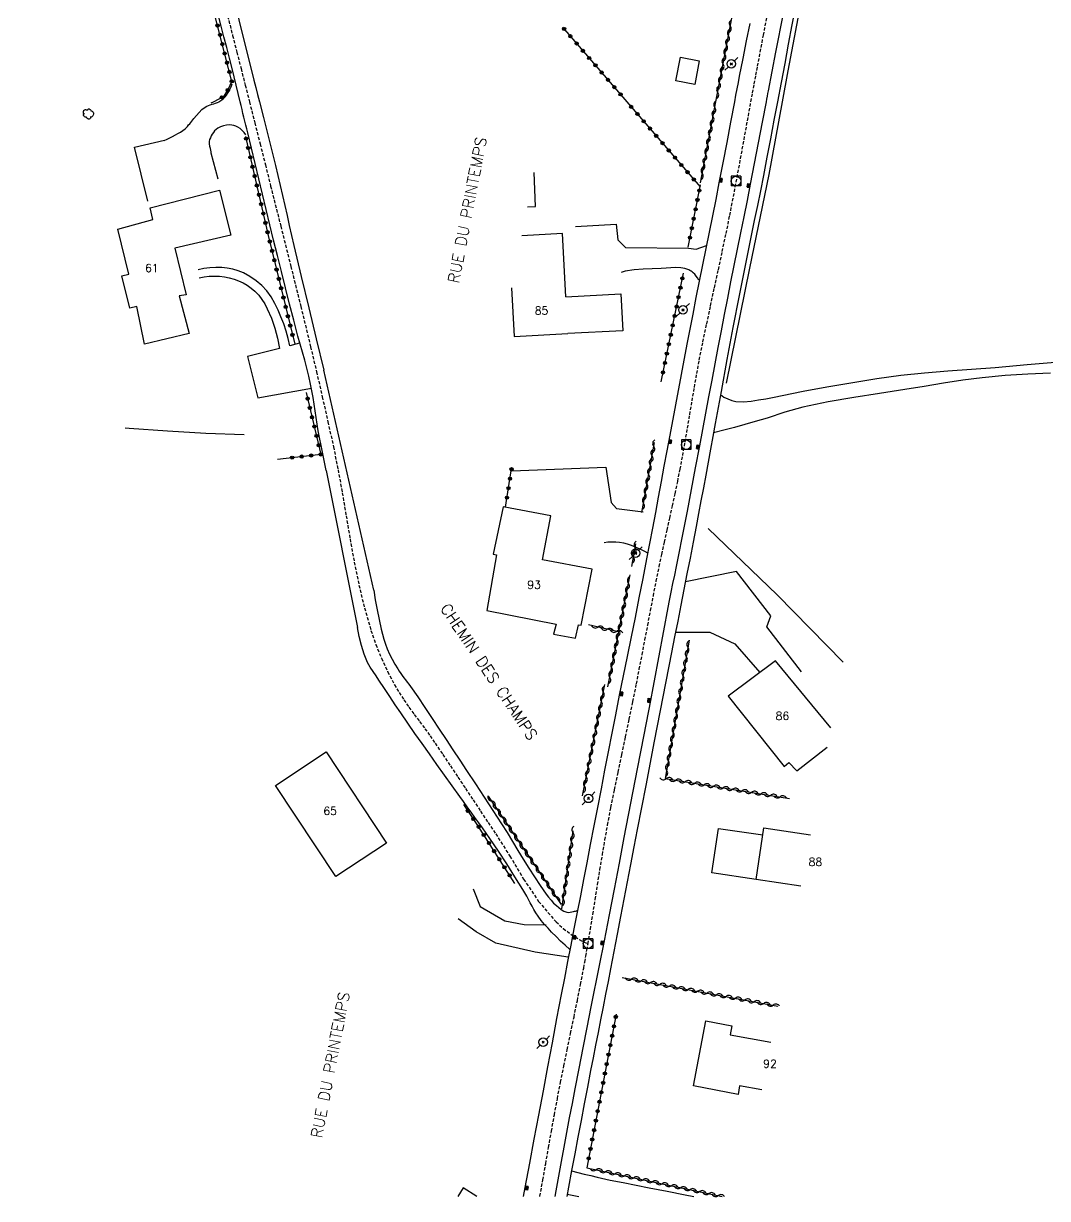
# Model space of a CAD drawing. Header units: millimetres. Extents: x 156000 to 157001, y 155000 to 156000.
# Drawn here: x 156668.4 to 156828.4, y 154999.7 to 155183.2 of the extents above; entities that cross this region are included whole.
import ezdxf
from ezdxf.enums import TextEntityAlignment as Align

# ---------------------------------------------------------------- set-up
doc = ezdxf.new("R2010")
doc.units = ezdxf.units.MM
doc.linetypes.add('DASHED', pattern=[0.75, 0.5, -0.25])
doc.layers.get('0').update_dxf_attribs({"linetype": 'CONTINUOUS'})
for name, color, linetype in [('W0001', 6, 'DASHED'), ('W0008', 7, 'CONTINUOUS'), ('W0014', 7, 'CONTINUOUS'), ('W0017', 7, 'CONTINUOUS'), ('W0071', 7, 'CONTINUOUS'), ('W0101', 7, 'CONTINUOUS'), ('W0104', 1, 'CONTINUOUS'), ('W0300', 7, 'CONTINUOUS'), ('W0310', 3, 'CONTINUOUS'), ('W0323', 7, 'CONTINUOUS'), ('W0330', 7, 'CONTINUOUS'), ('W0401', 7, 'CONTINUOUS'), ('W0420', 7, 'CONTINUOUS'), ('W0473', 7, 'CONTINUOUS'), ('W0989', 7, 'CONTINUOUS'), ('W0991', 7, 'CONTINUOUS')]:
    doc.layers.add(name, color=color, linetype=linetype)
doc.styles.get("Standard").update_dxf_attribs({"font": 'romans.shx', "width": 0.85})

# ---------------------------------------------------------------- blocks, each defined once
blk = doc.blocks.new('T420')
for p, q in [((0.75, 0.75), (-0.75, 0.75)), ((-0.75, 0.75), (-0.75, -0.75)), ((0.75, 0.75), (0.75, -0.75)), ((0.75, -0.75), (-0.75, -0.75))]:
    blk.add_line(p, q)
blk.add_ellipse((0, 0), major_axis=(-0.53, 0.53), ratio=1, start_param=3.926991, end_param=10.210176)
blk = doc.blocks.new('T401')
for p, q in [((-0.3, 0.3), (0, 0.3)), ((-0.3, -0.25), (-0.3, 0.3)), ((-0.3, 0.15), (0, 0.15)), ((-0.3, 0), (0, 0)), ((0, 0.3), (0, -0.25)), ((-0.3, -0.15), (0, -0.15)), ((-0.3, -0.25), (-0.3, -0.3)), ((-0.3, -0.3), (0, -0.3)), ((0, -0.3), (0, -0.25))]:
    blk.add_line(p, q)
blk = doc.blocks.new('T473')
for p, q in [((-0.166667, 0.166667), (0.166667, -0.166667)), ((-0.166667, -0.166667), (0.166667, 0.166667)), ((0.500001, 0.500001), (1.000002, 1.000002)), ((-1.000002, -1.000002), (-0.500001, -0.500001))]:
    blk.add_line(p, q)
blk.add_ellipse((0, 0), major_axis=(0.471405, 0.471405), ratio=1, start_param=5.4977871438, end_param=11.780972451)
blk = doc.blocks.new('T300')
for p, q in [((-0.8, 0.51), (-0.86, 0.34)), ((-0.86, 0.34), (-0.86, 0.17)), ((-0.86, 0.17), (-0.74, 0.06)), ((-0.69, 0.63), (-0.8, 0.51)), ((-0.8, -0.06), (-0.74, 0.06)), ((-0.74, 0.06), (-0.69, 0.11)), ((-0.57, 0.69), (-0.69, 0.63)), ((-0.46, 0.69), (-0.57, 0.69)), ((-0.29, 0.63), (-0.46, 0.69)), ((-0.29, 0.63), (-0.17, 0.74)), ((-0.23, 0.57), (-0.29, 0.63)), ((-0.17, 0.74), (-0.06, 0.8)), ((-0.06, 0.8), (0.06, 0.8)), ((0.06, 0.8), (0.23, 0.74)), ((0.23, 0.74), (0.34, 0.63)), ((0.34, 0.63), (0.4, 0.51)), ((0.46, 0.46), (0.34, 0.46)), ((0.4, 0.51), (0.4, 0.46)), ((0.57, 0.4), (0.46, 0.46)), ((0.57, 0.4), (0.69, 0.29)), ((0.69, 0.29), (0.74, 0.17)), ((0.74, 0.06), (0.69, -0.17)), ((0.74, 0.17), (0.74, 0.06)), ((-0.8, -0.17), (-0.8, -0.06)), ((-0.8, -0.23), (-0.8, -0.17)), ((-0.74, -0.34), (-0.8, -0.23)), ((-0.69, -0.4), (-0.74, -0.34)), ((-0.51, -0.46), (-0.69, -0.4)), ((-0.4, -0.46), (-0.51, -0.46)), ((-0.4, -0.46), (-0.34, -0.46)), ((-0.34, -0.46), (-0.34, -0.4)), ((-0.34, -0.51), (-0.34, -0.46)), ((-0.29, -0.63), (-0.34, -0.51)), ((-0.17, -0.74), (-0.29, -0.63)), ((-0.06, -0.8), (-0.17, -0.74)), ((0.06, -0.8), (-0.06, -0.8)), ((0.17, -0.74), (0.06, -0.8)), ((0.23, -0.69), (0.17, -0.74)), ((0.29, -0.46), (0.23, -0.46)), ((0.29, -0.63), (0.23, -0.69)), ((0.46, -0.4), (0.29, -0.46)), ((0.34, -0.51), (0.29, -0.63)), ((0.34, -0.51), (0.34, -0.46)), ((0.57, -0.34), (0.46, -0.4)), ((0.63, -0.29), (0.57, -0.34)), ((0.69, -0.17), (0.63, -0.29))]:
    blk.add_line(p, q)
blk = doc.blocks.new('t310o')
at = {"color": 0, "linetype": 'Continuous'}
for centre, start, end in [((-0.5, 0.38), 216.8699, 323.1304), ((0.5, -0.37), 36.8699, 143.1303)]:
    blk.add_arc(centre, 0.625, start, end, dxfattribs=at)
blk = doc.blocks.new('t323o')
at = {"color": 0, "linetype": 'Continuous'}
for radius in [0.25, 0.15]:
    blk.add_circle((0, 0), radius, dxfattribs=at)

msp = doc.modelspace()

# ---------------------------------------------------------------- linework, layer by layer
at = {"layer": 'W0001'}
for points in [[(156782.06, 155171), (156782.31, 155172.38), (156782.57, 155173.77), (156782.83, 155175.15), (156783.09, 155176.53), (156784.01, 155181.38), (156784.94, 155186.23), (156785.88, 155191.08), (156786.82, 155195.93), (156787.76, 155200.77), (156788.7, 155205.62), (156789.64, 155210.47), (156790.57, 155215.32), (156791.31, 155219.17), (156792.05, 155223.03), (156792.79, 155226.89), (156793.53, 155230.75)], [(156700.28, 155184.39), (156701.06, 155181.34), (156701.72, 155178.75), (156702.37, 155176.17), (156703.03, 155173.58), (156703.68, 155171)], [(156703.68, 155171), (156704.52, 155167.71), (156705.35, 155164.42), (156706.18, 155161.13), (156707, 155157.83), (156708.58, 155151.56), (156710.16, 155145.28), (156711.72, 155139), (156713.24, 155132.71), (156714.17, 155128.81), (156715.07, 155124.91), (156715.95, 155121), (156716.81, 155117.09), (156717.54, 155113.51), (156718.19, 155109.91), (156718.8, 155106.31), (156719.41, 155102.7), (156720.06, 155099.09), (156720.8, 155095.5), (156721.66, 155091.93), (156722.68, 155088.41), (156723.44, 155086.22), (156724.31, 155084.07), (156725.28, 155081.97), (156726.36, 155079.92), (156727.07, 155078.72), (156727.83, 155077.55), (156728.62, 155076.4), (156729.44, 155075.28), (156730.27, 155074.17), (156731.1, 155073.06), (156731.92, 155071.94), (156732.71, 155070.8), (156733.91, 155069.04), (156735.09, 155067.27), (156736.27, 155065.5), (156737.45, 155063.73), (156738.63, 155061.95), (156739.8, 155060.18), (156740.98, 155058.41), (156742.17, 155056.64), (156744.39, 155053.15), (156746.54, 155049.57), (156748.88, 155046.08), (156751.6, 155042.89), (156752.72, 155041.86), (156753.94, 155040.93), (156755.23, 155040.11), (156756.58, 155039.42)], [(156756.58, 155039.42), (156756.97, 155041.74), (156757.35, 155044.06), (156757.72, 155046.39), (156758.09, 155048.71), (156758.46, 155051.04), (156758.84, 155053.36), (156759.24, 155055.68), (156759.66, 155058), (156760.18, 155060.76), (156760.73, 155063.52), (156761.3, 155066.28), (156761.87, 155069.03), (156762.45, 155071.78), (156763.03, 155074.54), (156763.6, 155077.29), (156764.16, 155080.05), (156764.61, 155082.34), (156765.06, 155084.63), (156765.49, 155086.92), (156765.93, 155089.21), (156766.37, 155091.5), (156766.81, 155093.8), (156767.26, 155096.08), (156767.72, 155098.37), (156768.12, 155100.28), (156768.53, 155102.18), (156768.95, 155104.08), (156769.37, 155105.97), (156769.8, 155107.87), (156770.21, 155109.77), (156770.61, 155111.68), (156770.99, 155113.58), (156771.4, 155115.71), (156771.78, 155117.84), (156772.14, 155119.98), (156772.5, 155122.11), (156772.85, 155124.25), (156773.22, 155126.38), (156773.6, 155128.52), (156773.99, 155130.65), (156774.56, 155133.48), (156775.14, 155136.3), (156775.74, 155139.12), (156776.36, 155141.94), (156776.97, 155144.76), (156777.58, 155147.58), (156778.18, 155150.4), (156778.75, 155153.23), (156779.61, 155157.67), (156780.44, 155162.11), (156781.25, 155166.55), (156782.06, 155171)], [(156749.08, 155000), (156749.09, 155000.03), (156749.54, 155002.57), (156749.98, 155005.11), (156750.43, 155007.65), (156750.88, 155010.19), (156751.34, 155012.73), (156751.81, 155015.26), (156752.31, 155017.82), (156752.82, 155020.37), (156753.35, 155022.92), (156753.88, 155025.46), (156754.41, 155028.01), (156754.93, 155030.56), (156755.44, 155033.11), (156755.92, 155035.67), (156756.09, 155036.6), (156756.26, 155037.54), (156756.42, 155038.48), (156756.58, 155039.42)]]:
    msp.add_lwpolyline(points, dxfattribs=at)
at = {"layer": 'W0008'}
for points in [[(156701.33, 155186.54), (156702.72, 155181.01), (156704.11, 155175.48), (156704.39, 155174.36), (156704.67, 155173.24), (156704.96, 155172.12), (156705.25, 155171)], [(156702.24, 155171), (156701.93, 155172.29), (156701.61, 155173.58), (156701.3, 155174.88), (156700.97, 155176.17), (156700.56, 155177.82), (156700.13, 155179.47), (156699.71, 155181.12), (156699.28, 155182.78), (156698.85, 155184.43)], [(156781.86, 155183.24), (156781.32, 155180.49), (156780.78, 155177.74), (156780.24, 155174.99), (156780.05, 155174), (156779.86, 155173), (156779.67, 155172), (156779.48, 155171)], [(156715.69, 155113.38), (156715.41, 155114.67), (156715.14, 155115.97), (156714.88, 155117.27), (156714.63, 155118.57), (156714.45, 155119.61), (156714.28, 155120.65), (156714.12, 155121.68), (156713.97, 155122.72), (156713.81, 155123.76), (156713.64, 155124.8), (156713.46, 155125.83), (156713.25, 155126.86), (156712.96, 155128.12), (156712.65, 155129.38), (156712.32, 155130.63), (156711.97, 155131.87), (156711.62, 155133.11), (156711.27, 155134.35), (156710.93, 155135.6), (156710.6, 155136.85), (156709.95, 155139.38), (156709.31, 155141.92), (156708.68, 155144.45), (156708.05, 155146.99), (156707.46, 155149.38), (156706.88, 155151.77), (156706.3, 155154.17), (156705.73, 155156.56), (156705.15, 155158.95), (156704.58, 155161.35), (156704, 155163.74), (156703.42, 155166.13), (156703.27, 155166.74), (156703.12, 155167.35), (156702.98, 155167.96), (156702.83, 155168.57), (156702.68, 155169.17), (156702.54, 155169.78), (156702.39, 155170.39), (156702.24, 155171)], [(156705.25, 155171), (156705.89, 155168.51), (156706.52, 155166.02), (156707.15, 155163.53), (156707.76, 155161.03), (156708.13, 155159.48), (156708.5, 155157.92), (156708.85, 155156.36), (156709.21, 155154.8), (156709.56, 155153.24), (156709.92, 155151.68), (156710.27, 155150.12), (156710.64, 155148.56), (156711.79, 155143.68), (156712.95, 155138.81), (156714.12, 155133.94), (156715.3, 155129.07)], [(156779.48, 155171), (156778.87, 155167.82), (156778.27, 155164.65), (156777.67, 155161.47), (156777.06, 155158.3), (156776.55, 155155.74), (156776.04, 155153.18), (156775.53, 155150.62), (156775.01, 155148.06), (156774.49, 155145.51), (156773.97, 155142.95), (156773.46, 155140.39), (156772.96, 155137.83), (156772.05, 155133.1), (156771.15, 155128.36), (156770.26, 155123.63), (156769.37, 155118.89), (156768.91, 155116.48), (156768.47, 155114.06), (156768.02, 155111.65), (156767.57, 155109.23), (156767.12, 155106.82), (156766.67, 155104.4), (156766.21, 155101.99), (156765.75, 155099.58), (156765.15, 155096.53), (156764.55, 155093.49), (156763.94, 155090.45), (156763.32, 155087.41), (156762.7, 155084.36), (156762.09, 155081.32), (156761.48, 155078.28), (156760.88, 155075.24), (156760.31, 155072.34), (156759.75, 155069.45), (156759.19, 155066.56), (156758.63, 155063.66), (156758.07, 155060.76), (156757.51, 155057.87), (156756.95, 155054.97), (156756.39, 155052.08), (156755.9, 155049.51), (156755.4, 155046.94), (156754.9, 155044.38), (156754.4, 155041.81), (156753.9, 155039.24), (156753.4, 155036.67), (156752.9, 155034.1), (156752.41, 155031.54), (156751.69, 155027.77), (156750.98, 155024), (156750.27, 155020.24), (156749.57, 155016.47), (156748.86, 155012.7), (156748.15, 155008.93), (156747.44, 155005.17), (156746.73, 155001.4), (156746.46, 155000)], [(156723.12, 155094.71), (156715.3, 155129.07)], [(156715.69, 155113.38), (156720.59, 155088.86)], [(156723.12, 155094.71), (156723.36, 155093.17), (156723.63, 155091.64), (156723.94, 155090.12), (156724.29, 155088.61), (156724.48, 155087.83), (156724.69, 155087.05), (156724.93, 155086.28), (156725.21, 155085.52), (156725.57, 155084.71), (156725.97, 155083.92), (156726.4, 155083.15), (156726.86, 155082.4), (156727.09, 155082.04), (156727.33, 155081.7), (156727.58, 155081.36), (156727.84, 155081.02), (156728.1, 155080.69), (156728.35, 155080.35), (156728.61, 155080.02), (156728.85, 155079.67), (156729.99, 155078.02), (156731.11, 155076.35), (156732.22, 155074.67), (156733.33, 155073), (156734.41, 155071.38), (156735.48, 155069.77), (156736.56, 155068.15), (156737.63, 155066.53), (156739, 155064.45), (156740.36, 155062.37), (156741.72, 155060.29), (156743.07, 155058.2), (156743.94, 155056.83), (156744.79, 155055.44), (156745.63, 155054.05), (156746.48, 155052.66), (156747.33, 155051.27), (156748.21, 155049.9), (156749.12, 155048.55), (156750.08, 155047.23), (156750.44, 155046.75), (156750.82, 155046.28), (156751.22, 155045.83), (156751.66, 155045.42), (156752.02, 155045.11), (156752.4, 155044.81), (156752.82, 155044.56), (156753.28, 155044.39), (156753.55, 155044.36), (156753.82, 155044.38), (156754.08, 155044.43), (156754.33, 155044.49), (156754.49, 155044.53), (156754.65, 155044.57), (156754.81, 155044.63), (156754.96, 155044.69)], [(156753.77, 155038.57), (156753.03, 155039.22), (156752.3, 155039.89), (156751.6, 155040.58), (156750.91, 155041.29), (156750.35, 155041.89), (156749.8, 155042.49), (156749.28, 155043.12), (156748.79, 155043.78), (156748.46, 155044.28), (156748.15, 155044.79), (156747.85, 155045.31), (156747.57, 155045.84), (156747.29, 155046.36), (156747.01, 155046.89), (156746.72, 155047.41), (156746.42, 155047.93), (156745.17, 155049.94), (156743.89, 155051.94), (156742.59, 155053.92), (156741.27, 155055.88), (156740.69, 155056.72), (156740.11, 155057.55), (156739.52, 155058.37), (156738.92, 155059.2), (156738.33, 155060.02), (156737.73, 155060.84), (156737.13, 155061.66), (156736.54, 155062.49), (156735.35, 155064.14), (156734.16, 155065.8), (156732.98, 155067.45), (156731.8, 155069.11), (156730.67, 155070.72), (156729.55, 155072.32), (156728.43, 155073.93), (156727.33, 155075.55), (156726.47, 155076.81), (156725.62, 155078.08), (156724.77, 155079.35), (156723.93, 155080.63), (156723.47, 155081.31), (156723, 155081.97), (156722.55, 155082.66), (156722.16, 155083.39), (156721.62, 155084.71), (156721.18, 155086.07), (156720.83, 155087.45), (156720.59, 155088.86)]]:
    msp.add_lwpolyline(points, dxfattribs=at)
at = {"layer": 'W0014'}
for points in [[(156789.39, 155187.83), (156788.46, 155182.98), (156787.89, 155179.99), (156787.33, 155176.99), (156786.77, 155174), (156786.21, 155171)], [(156784.47, 155171), (156784.55, 155171.42), (156784.63, 155171.84), (156784.71, 155172.26), (156784.8, 155172.68), (156785.96, 155178.73), (156787.12, 155184.78)], [(156751.44, 155000), (156751.61, 155000.89), (156752.03, 155003.16), (156752.46, 155005.43), (156752.88, 155007.71), (156753.3, 155009.98), (156753.72, 155012.25), (156754.15, 155014.52), (156754.58, 155016.79), (156755.2, 155019.99), (156755.83, 155023.2), (156756.46, 155026.4), (156757.1, 155029.6), (156757.35, 155030.89), (156757.61, 155032.19), (156757.87, 155033.48), (156758.13, 155034.77), (156758.38, 155036.06), (156758.64, 155037.35), (156758.9, 155038.64), (156759.15, 155039.94), (156759.94, 155043.97), (156760.72, 155048), (156761.5, 155052.03), (156762.27, 155056.06), (156763.31, 155061.42), (156764.35, 155066.77), (156765.38, 155072.12), (156766.4, 155077.48), (156766.77, 155079.43), (156767.14, 155081.38), (156767.5, 155083.33), (156767.87, 155085.29), (156768.23, 155087.24), (156768.6, 155089.19), (156768.97, 155091.14), (156769.35, 155093.09), (156769.61, 155094.41), (156769.87, 155095.73), (156770.14, 155097.06), (156770.41, 155098.38), (156770.67, 155099.7), (156770.94, 155101.02), (156771.21, 155102.34), (156771.47, 155103.66), (156772.12, 155107.05), (156772.77, 155110.44), (156773.41, 155113.83), (156774.05, 155117.22), (156774.54, 155119.79), (156775.02, 155122.36), (156775.5, 155124.92), (156775.98, 155127.49), (156776.46, 155130.06), (156776.95, 155132.62), (156777.44, 155135.19), (156777.93, 155137.75), (156778.43, 155140.3), (156778.94, 155142.85), (156779.45, 155145.4), (156779.97, 155147.95), (156780.48, 155150.49), (156781, 155153.04), (156781.5, 155155.59), (156782.01, 155158.14), (156782.63, 155161.35), (156783.25, 155164.57), (156783.86, 155167.78), (156784.47, 155171)], [(156786.21, 155171), (156785.66, 155168.11), (156785.12, 155165.22), (156784.56, 155162.33), (156784, 155159.45), (156783.54, 155157.1), (156783.06, 155154.77), (156782.58, 155152.43), (156782.1, 155150.09), (156781.61, 155147.76), (156781.13, 155145.42), (156780.66, 155143.08), (156780.2, 155140.74), (156779.24, 155135.74), (156778.31, 155130.74), (156777.4, 155125.73), (156776.47, 155120.73), (156776.1, 155118.72), (156775.73, 155116.71), (156775.36, 155114.69), (156774.99, 155112.68), (156774.62, 155110.67), (156774.25, 155108.66), (156773.87, 155106.65), (156773.49, 155104.64), (156773.02, 155102.17), (156772.54, 155099.71), (156772.06, 155097.25), (156771.58, 155094.79), (156771.09, 155092.33), (156770.61, 155089.86), (156770.12, 155087.4), (156769.64, 155084.94), (156768.3, 155078.03), (156766.96, 155071.12), (156765.62, 155064.21), (156764.28, 155057.3), (156763.76, 155054.58), (156763.24, 155051.86), (156762.72, 155049.14), (156762.21, 155046.42), (156761.69, 155043.7), (156761.17, 155040.97), (156760.65, 155038.25), (156760.12, 155035.53), (156759.74, 155033.55), (156759.35, 155031.57), (156758.96, 155029.59), (156758.57, 155027.6), (156758.17, 155025.62), (156757.78, 155023.64), (156757.4, 155021.65), (156757.01, 155019.67), (156756.51, 155017.07), (156756.01, 155014.46), (156755.52, 155011.86), (156755.03, 155009.25), (156754.54, 155006.65), (156754.04, 155004.05), (156753.55, 155001.44), (156753.27, 155000)]]:
    msp.add_lwpolyline(points, dxfattribs=at)
at = {"layer": 'W0017'}
for points in [[(156698.94, 155171), (156698.98, 155171.02), (156699.01, 155171.04), (156699.04, 155171.06), (156699.08, 155171.08), (156699.36, 155171.28), (156699.63, 155171.51), (156699.87, 155171.77), (156700.09, 155172.04), (156700.37, 155172.45), (156700.62, 155172.88), (156700.82, 155173.34), (156700.99, 155173.8)], [(156690.38, 155164.96), (156690.82, 155165.15), (156691.26, 155165.36), (156691.69, 155165.57), (156692.12, 155165.8), (156692.51, 155166.02), (156692.91, 155166.25), (156693.29, 155166.5), (156693.65, 155166.78), (156693.84, 155166.96), (156694.02, 155167.15), (156694.19, 155167.36), (156694.35, 155167.56), (156694.51, 155167.77), (156694.67, 155167.98), (156694.83, 155168.18), (156695, 155168.38), (156695.41, 155168.84), (156695.82, 155169.31), (156696.26, 155169.76), (156696.75, 155170.15), (156697.01, 155170.29), (156697.28, 155170.41), (156697.56, 155170.51), (156697.84, 155170.6), (156698.12, 155170.68), (156698.4, 155170.77), (156698.68, 155170.87), (156698.94, 155171)], [(156703.1, 155165.8), (156702.86, 155166.17), (156702.57, 155166.5), (156702.23, 155166.8), (156701.87, 155167.04), (156701.57, 155167.18), (156701.26, 155167.28), (156700.94, 155167.34), (156700.61, 155167.36), (156700.12, 155167.33), (156699.64, 155167.24), (156699.18, 155167.09), (156698.74, 155166.86), (156698.48, 155166.67), (156698.25, 155166.44), (156698.06, 155166.19), (156697.88, 155165.92), (156697.72, 155165.65), (156697.58, 155165.37), (156697.47, 155165.08), (156697.41, 155164.76), (156697.4, 155164.41), (156697.46, 155164.06), (156697.54, 155163.72), (156697.61, 155163.38), (156697.63, 155163.28), (156697.64, 155163.19), (156697.66, 155163.09), (156697.67, 155163)], [(156687.8, 155155.46), (156685.75, 155163.91), (156690.42, 155165)], [(156697.67, 155163.01), (156698.77, 155158.93)], [(156754.65, 155151.52), (156760.97, 155151.89), (156761.27, 155149.4), (156762.47, 155148.23), (156772.28, 155148.11), (156773.49, 155147.95), (156775.1, 155148.54)], [(156710, 155132.86), (156709.74, 155134.02), (156709.42, 155135.16), (156709.04, 155136.28), (156708.61, 155137.38), (156708.16, 155138.44), (156707.67, 155139.49), (156707.1, 155140.51), (156706.4, 155141.45), (156705.61, 155142.29), (156704.72, 155143.04), (156703.77, 155143.69), (156702.75, 155144.25), (156701.94, 155144.58), (156701.09, 155144.83), (156700.22, 155145), (156699.35, 155145.09), (156698.42, 155145.12), (156697.49, 155145.07), (156696.57, 155144.93), (156695.66, 155144.72)], [(156773.9, 155143.14), (156773.72, 155143.46), (156773.52, 155143.76), (156773.28, 155144.04), (156773.03, 155144.29), (156772.87, 155144.43), (156772.7, 155144.55), (156772.52, 155144.65), (156772.33, 155144.74), (156772.03, 155144.86), (156771.73, 155144.94), (156771.41, 155145.01), (156771.1, 155145.05), (156770.33, 155145.09), (156769.55, 155145.07), (156768.79, 155145.01), (156768.02, 155144.96), (156766.62, 155144.91), (156765.21, 155144.86), (156763.8, 155144.76), (156762.4, 155144.54), (156762.24, 155144.49), (156762.08, 155144.44), (156761.92, 155144.37), (156761.77, 155144.3)], [(156695.83, 155143.47), (156696.62, 155143.64), (156697.41, 155143.74), (156698.21, 155143.77), (156699.01, 155143.74), (156699.78, 155143.65), (156700.54, 155143.5), (156701.28, 155143.28), (156702, 155143.01), (156702.69, 155142.69), (156703.35, 155142.32), (156703.98, 155141.89), (156704.55, 155141.39), (156705.13, 155140.78), (156705.63, 155140.11), (156706.07, 155139.4), (156706.45, 155138.66), (156707.11, 155137.18), (156707.65, 155135.64), (156708.07, 155134.07), (156708.37, 155132.47)], [(156708.37, 155132.47), (156703.39, 155131.19), (156705.02, 155124.76), (156713.38, 155126.27)], [(156711.49, 155133.3), (156710, 155132.86)], [(156744.68, 155113.33), (156759.39, 155113.92), (156760.2, 155108.4), (156761.03, 155107.46), (156765.21, 155106.93)], [(156765.92, 155100.47), (156765.45, 155100.73), (156764.98, 155100.98), (156764.49, 155101.21), (156764, 155101.42), (156763.4, 155101.65), (156762.79, 155101.87), (156762.17, 155102.04), (156761.54, 155102.16), (156760.93, 155102.22), (156760.32, 155102.22), (156759.71, 155102.18), (156759.1, 155102.09)], [(156789.95, 155081.96), (156784.53, 155088.96), (156785.17, 155090.7), (156779.79, 155097.6), (156771.82, 155095.99)], [(156770.27, 155088.13), (156775.61, 155088.14), (156779.52, 155086.33), (156783.45, 155081.82)], [(156738.64, 155048.02), (156739.74, 155045.26), (156743.62, 155043.06), (156746.64, 155042.47), (156750.06, 155042.41)], [(156753.49, 155037.35), (156748.36, 155038.13), (156742.2, 155039.58), (156739.13, 155041.32), (156736.31, 155043.37)], [(156754.04, 155004.01), (156755.03, 155003.74), (156756.02, 155003.48), (156757.02, 155003.24), (156758.02, 155003.01), (156760.05, 155002.56), (156762.09, 155002.15), (156764.12, 155001.74), (156766.16, 155001.35), (156768.96, 155000.8), (156771.76, 155000.26), (156773.12, 155000)], [(156753.34, 155000.35), (156755.15, 155000)]]:
    msp.add_lwpolyline(points, dxfattribs=at)
at = {"layer": 'W0071'}
for points in [[(156777.3, 155125.24), (156777.84, 155124.87), (156778.43, 155124.56), (156779.05, 155124.33), (156779.69, 155124.19), (156780.89, 155124.11), (156782.09, 155124.22), (156783.26, 155124.42), (156784.41, 155124.61), (156785.17, 155124.73), (156785.94, 155124.88), (156786.7, 155125.03), (156787.45, 155125.2), (156788.21, 155125.37), (156788.97, 155125.54), (156789.72, 155125.7), (156790.48, 155125.84), (156794.22, 155126.51), (156797.97, 155127.16), (156801.72, 155127.75), (156805.48, 155128.26), (156809.16, 155128.65), (156812.84, 155128.96), (156816.52, 155129.22), (156820.2, 155129.5), (156825.21, 155129.93), (156830.22, 155130.38)], [(156828.87, 155128.59), (156825.31, 155128.43), (156821.76, 155128.21), (156818.21, 155127.89), (156815.18, 155127.51), (156812.15, 155127.04), (156809.14, 155126.53), (156806.12, 155126.02), (156802.13, 155125.4), (156798.13, 155124.8), (156794.13, 155124.12), (156790.17, 155123.28), (156789.23, 155123.04), (156788.29, 155122.78), (156787.36, 155122.49), (156786.44, 155122.19), (156785.51, 155121.89), (156784.59, 155121.59), (156783.66, 155121.3), (156782.73, 155121.02), (156781.1, 155120.56), (156779.47, 155120.11), (156777.84, 155119.68), (156776.2, 155119.26)]]:
    msp.add_lwpolyline(points, dxfattribs=at)
at = {"layer": 'W0101'}
for points in [[(156700.77, 155150.14), (156692.03, 155148.1), (156693.78, 155140.83), (156692.71, 155140.66), (156694.26, 155134.78), (156687.29, 155133.11), (156686.08, 155139), (156685.02, 155138.75), (156683.76, 155143.8), (156684.86, 155144.07), (156683.11, 155151.08), (156688.57, 155152.62), (156688.15, 155154.42), (156699.03, 155157.18)], [(156743.33, 155107.74), (156741.77, 155100.3), (156742.32, 155100.22), (156740.77, 155091.51), (156751.61, 155089.38), (156751.22, 155087.82), (156754.64, 155087.18), (156755.1, 155089.28), (156755.53, 155089.21), (156757.26, 155097.96), (156749.51, 155099.43), (156750.8, 155106.29)], [(156715.66, 155069.43), (156725.09, 155055.18), (156717.21, 155049.96), (156707.78, 155064.21)]]:
    msp.add_lwpolyline(points, close=True, dxfattribs=at)
for points in [[(156753.12, 155140.52), (156752.6, 155150.4), (156746.23, 155150.06)], [(156744.65, 155141.93), (156745.05, 155134.33), (156753.43, 155134.77)], [(156753.12, 155140.52), (156761.75, 155140.98), (156762.05, 155135.22), (156753.42, 155134.77)], [(156794.52, 155073.18), (156785.92, 155083.66), (156778.52, 155078.15)], [(156778.52, 155078.15), (156787.25, 155067.15), (156787.98, 155067.78), (156789.23, 155066.46), (156793.95, 155070.18)], [(156789.83, 155048.47), (156782.86, 155049.5), (156784.05, 155057.56), (156791.35, 155056.48)], [(156783.78, 155016.65), (156780.27, 155017.29), (156780.05, 155015.9), (156773.1, 155017.25), (156774.99, 155027.4), (156779.07, 155026.66), (156778.82, 155025.23), (156785.19, 155024.07)]]:
    msp.add_lwpolyline(points, dxfattribs=at)
at = {"layer": 'W0104'}
msp.add_lwpolyline([(156773.99, 155177.38), (156773.27, 155173.68), (156770.33, 155174.25), (156771.05, 155177.95)], close=True, dxfattribs=at)
for points in [[(156747.12, 155154.58), (156748.41, 155154.64), (156748.17, 155159.96)], [(156782.86, 155049.52), (156775.94, 155050.54), (156776.97, 155057.49), (156783.89, 155056.47)], [(156739.21, 155000), (156737.07, 155001.32), (156736.26, 155000)]]:
    msp.add_lwpolyline(points, dxfattribs=at)
at = {"layer": 'W0300'}
msp.add_lwpolyline([(156684.26, 155120.08), (156684.91, 155120.02), (156690.89, 155119.57), (156696.89, 155119.23), (156702.88, 155118.99)], dxfattribs=at)
at = {"layer": 'W0310'}
for points in [[(156776.57, 155171), (156782.97, 155204.49)], [(156774.16, 155158.34), (156776.57, 155171)], [(156765, 155106.84), (156766.98, 155117.78)], [(156763.42, 155098.41), (156764.07, 155101.92)], [(156759.71, 155079.62), (156763.17, 155097.11)], [(156761.35, 155088.18), (156756.67, 155089.27)], [(156772.4, 155086.89), (156768.64, 155065.27), (156788.08, 155062.17)], [(156755.76, 155062.58), (156759.23, 155079.98)], [(156741, 155062.52), (156752.42, 155045.58)], [(156752.52, 155044.94), (156754.3, 155057.08)], [(156761.93, 155034.2), (156786.27, 155029.73)], [(156756.42, 155004.47), (156777.55, 155000)]]:
    msp.add_lwpolyline(points, dxfattribs=at)
at = {"layer": 'W0323'}
for points in [[(156698.05, 155171), (156699.76, 155171.88), (156700.35, 155172.89), (156700.93, 155174.17), (156695.58, 155195.16), (156691.3, 155212.31), (156687.83, 155227.85), (156680.84, 155256.57), (156677.61, 155270.51), (156674.98, 155281.73), (156672.29, 155293.75), (156670.56, 155298.88), (156668.38, 155307.33)], [(156752.6, 155182.66), (156762.66, 155171)], [(156697.72, 155170.83), (156698.05, 155171)], [(156762.66, 155171), (156774.11, 155157.7)], [(156703.08, 155165.58), (156706.64, 155150.1), (156710.77, 155133.12)], [(156772.23, 155148.3), (156774.17, 155158.02)], [(156768.02, 155127.24), (156771.51, 155144.2)], [(156712.56, 155125.57), (156714.85, 155115.9), (156708.09, 155115.12)], [(156743.7, 155107.67), (156744.66, 155113.68)], [(156745.16, 155048.88), (156739.36, 155057.95), (156737.17, 155061.2)], [(156761.01, 155028.45), (156756.42, 155004.47)]]:
    msp.add_lwpolyline(points, dxfattribs=at)
at = {"layer": 'W0330'}
for points in [[(156786.97, 155171), (156787.85, 155175.82), (156789.43, 155184.05)], [(156778.22, 155127.02), (156781.89, 155144.98), (156784.9, 155159.64), (156786.97, 155171)], [(156775.37, 155104.32), (156786.17, 155093.98), (156796.48, 155083.46)]]:
    msp.add_lwpolyline(points, dxfattribs=at)

# ---------------------------------------------------------------- block references
at = {"layer": 'W0300'}
msp.add_blockref('T300', (156678.58, 155169.06), dxfattribs=at)
at = {"layer": 'W0310'}
for p, rotation in [((156778.83, 155182.79), 79.18466890865248), ((156778.54, 155181.31), 79.18466890865248), ((156778.26, 155179.84), 79.18466890865248), ((156777.98, 155178.37), 79.18466890865248), ((156777.42, 155175.42), 79.18466890865248), ((156777.7, 155176.89), 79.18466890865248), ((156777.14, 155173.95), 79.18466890865248), ((156776.86, 155172.47), 79.18466890865248), ((156776.41, 155170.13), 79.18466890866742), ((156776.13, 155168.66), 79.18466890866742), ((156775.84, 155167.18), 79.18466890866742), ((156775.28, 155164.24), 79.18466890866742), ((156775.56, 155165.71), 79.18466890866742), ((156775, 155162.76), 79.18466890866742), ((156774.72, 155161.29), 79.18466890866742), ((156774.44, 155159.82), 79.18466890866742), ((156766.87, 155117.17), 79.73018790893553), ((156766.6, 155115.69), 79.73018790893553), ((156766.07, 155112.74), 79.73018790893553), ((156766.33, 155114.22), 79.73018790893553), ((156765.8, 155111.26), 79.73018790893553), ((156765.53, 155109.79), 79.73018790893553), ((156765.26, 155108.31), 79.73018790893553), ((156763.96, 155101.36), 79.51261943068688), ((156763.69, 155099.89), 79.51261943068688), ((156762.91, 155095.8), 78.82495503047754), ((156762.33, 155092.86), 78.82495503047754), ((156762.62, 155094.33), 78.82495503047754), ((156762.04, 155091.39), 78.82495503047754), ((156761.74, 155089.92), 78.82495503047754), ((156758.13, 155088.93), 166.9687918802249), ((156759.59, 155088.59), 166.9687918802249), ((156761.05, 155088.25), 166.9687918802249), ((156761.45, 155088.45), 78.82495503047754), ((156760.87, 155085.5), 78.82495503047754), ((156761.16, 155086.97), 78.82495503047754), ((156772.2, 155085.78), 260.1556658043753), ((156760.58, 155084.03), 78.82495503047754), ((156771.95, 155084.3), 260.1556658043753), ((156760.29, 155082.56), 78.82495503047754), ((156771.69, 155082.82), 260.1556658043753), ((156760, 155081.09), 78.82495503047754), ((156771.18, 155079.86), 260.1556658043753), ((156771.43, 155081.34), 260.1556658043753), ((156758.98, 155078.76), 78.71476043329947), ((156770.92, 155078.39), 260.1556658043753), ((156758.69, 155077.29), 78.71476043329947), ((156770.66, 155076.91), 260.1556658043753), ((156758.1, 155074.35), 78.71476043329947), ((156758.4, 155075.82), 78.71476043329947), ((156770.41, 155075.43), 260.1556658043753), ((156757.81, 155072.88), 78.71476043329947), ((156769.89, 155072.47), 260.1556658043753), ((156770.15, 155073.95), 260.1556658043753), ((156757.52, 155071.41), 78.71476043329947), ((156769.64, 155071), 260.1556658043753), ((156757.22, 155069.94), 78.71476043329947), ((156769.38, 155069.52), 260.1556658043753), ((156756.64, 155066.99), 78.71476043329947), ((156756.93, 155068.46), 78.71476043329947), ((156769.13, 155068.04), 260.1556658043753), ((156756.34, 155065.52), 78.71476043329947), ((156768.87, 155066.56), 260.1556658043753), ((156756.05, 155064.05), 78.71476043329947), ((156768.83, 155065.24), 350.9458191039676), ((156770.31, 155065), 350.9458191039676), ((156771.79, 155064.77), 350.9458191039676), ((156773.27, 155064.53), 350.9458191039676), ((156774.75, 155064.29), 350.9458191039676), ((156776.23, 155064.06), 350.9458191039676), ((156777.72, 155063.82), 350.9458191039676), ((156741.52, 155061.75), 303.9810447717832), ((156779.2, 155063.59), 350.9458191039676), ((156780.68, 155063.35), 350.9458191039676), ((156782.16, 155063.11), 350.9458191039676), ((156783.64, 155062.88), 350.9458191039676), ((156785.12, 155062.64), 350.9458191039676), ((156786.6, 155062.41), 350.9458191039676), ((156742.35, 155060.51), 303.9810447717832), ((156743.19, 155059.26), 303.9810447717832), ((156744.03, 155058.02), 303.9810447717832), ((156744.87, 155056.77), 303.9810447717832), ((156754.26, 155056.81), 81.66725331029474), ((156745.71, 155055.53), 303.9810447717832), ((156746.55, 155054.29), 303.9810447717832), ((156754.05, 155055.33), 81.66725331029474), ((156747.38, 155053.04), 303.9810447717832), ((156753.61, 155052.36), 81.66725331029474), ((156753.83, 155053.84), 81.66725331029474), ((156748.22, 155051.8), 303.9810447717832), ((156749.06, 155050.55), 303.9810447717832), ((156753.39, 155050.87), 81.66725331029474), ((156749.9, 155049.31), 303.9810447717832), ((156753.18, 155049.39), 81.66725331029474), ((156750.74, 155048.07), 303.9810447717832), ((156751.58, 155046.82), 303.9810447717832), ((156752.96, 155047.9), 81.66725331029474), ((156752.74, 155046.42), 81.66725331029474), ((156763.41, 155033.93), 349.5956276865612), ((156764.88, 155033.66), 349.5956276865612), ((156766.36, 155033.39), 349.5956276865612), ((156767.83, 155033.12), 349.5956276865612), ((156769.31, 155032.85), 349.5956276865612), ((156770.78, 155032.58), 349.5956276865612), ((156772.26, 155032.31), 349.5956276865612), ((156773.73, 155032.04), 349.5956276865612), ((156775.21, 155031.76), 349.5956276865612), ((156776.68, 155031.49), 349.5956276865612), ((156778.16, 155031.22), 349.5956276865612), ((156779.63, 155030.95), 349.5956276865612), ((156781.11, 155030.68), 349.5956276865612), ((156782.58, 155030.41), 349.5956276865612), ((156784.06, 155030.14), 349.5956276865612), ((156785.54, 155029.87), 349.5956276865612), ((156757.89, 155004.16), 348.0644195510352), ((156759.35, 155003.85), 348.0644195510352), ((156760.82, 155003.54), 348.0644195510352), ((156762.29, 155003.23), 348.0644195510352), ((156763.76, 155002.91), 348.0644195510352), ((156765.22, 155002.6), 348.0644195510352), ((156766.69, 155002.29), 348.0644195510352), ((156768.16, 155001.98), 348.0644195510352), ((156769.63, 155001.67), 348.0644195510352), ((156771.09, 155001.36), 348.0644195510352), ((156772.56, 155001.05), 348.0644195510352), ((156774.03, 155000.74), 348.0644195510352), ((156775.5, 155000.43), 348.0644195510352), ((156776.96, 155000.12), 348.0644195510352)]:
    msp.add_blockref('t310o', p, dxfattribs=dict(at, rotation=rotation))
at = {"layer": 'W0323'}
for p, rotation in [((156698.71, 155182.89), 104.29550152314), ((156699.08, 155181.44), 104.29550152314), ((156752.86, 155182.36), 310.748278408102), ((156699.45, 155179.99), 104.29550152314), ((156753.84, 155181.23), 310.748278408102), ((156754.82, 155180.09), 310.748278408102), ((156699.82, 155178.53), 104.29550152314), ((156755.8, 155178.95), 310.748278408102), ((156756.78, 155177.82), 310.748278408102), ((156700.19, 155177.08), 104.29550152314), ((156757.76, 155176.68), 310.748278408102), ((156700.56, 155175.63), 104.29550152314), ((156700.93, 155174.17), 65.64034828937571), ((156758.74, 155175.55), 310.748278408102), ((156759.72, 155174.41), 310.748278408102), ((156700.3, 155172.81), 60.06720473733029), ((156760.7, 155173.27), 310.748278408102), ((156699.38, 155171.68), 27.14512881306162), ((156761.68, 155172.14), 310.748278408102), ((156763.34, 155170.2), 310.7482784081716), ((156764.32, 155169.07), 310.7482784081716), ((156765.3, 155167.93), 310.7482784081716), ((156766.28, 155166.8), 310.7482784081716), ((156703.16, 155165.23), 282.9629916850128), ((156767.26, 155165.66), 310.7482784081716), ((156703.5, 155163.77), 282.9629916850128), ((156768.24, 155164.52), 310.7482784081716), ((156769.22, 155163.39), 310.7482784081716), ((156703.83, 155162.3), 282.9629916850128), ((156770.19, 155162.25), 310.7482784081716), ((156704.17, 155160.84), 282.9629916850128), ((156704.51, 155159.38), 282.9629916850128), ((156771.17, 155161.11), 310.7482784081716), ((156772.15, 155159.98), 310.7482784081716), ((156704.84, 155157.92), 282.9629916850128), ((156773.13, 155158.84), 310.7482784081716), ((156705.18, 155156.46), 282.9629916850128), ((156774, 155157.13), 78.6946000613829), ((156705.52, 155154.99), 282.9629916850128), ((156773.41, 155154.18), 78.6946000613829), ((156773.7, 155155.66), 78.6946000613829), ((156705.85, 155153.53), 282.9629916850128), ((156706.19, 155152.07), 282.9629916850128), ((156773.11, 155152.71), 78.6946000613829), ((156706.52, 155150.61), 282.9629916850128), ((156772.82, 155151.24), 78.6946000613829), ((156706.87, 155149.15), 283.6458223685209), ((156772.53, 155149.77), 78.6946000613829), ((156707.23, 155147.69), 283.6458223685209), ((156707.58, 155146.23), 283.6458223685209), ((156707.93, 155144.78), 283.6458223685209), ((156708.29, 155143.32), 283.6458223685209), ((156771.34, 155143.4), 78.36560343503523), ((156708.64, 155141.86), 283.6458223685209), ((156771.04, 155141.94), 78.36560343503523), ((156709, 155140.4), 283.6458223685209), ((156770.74, 155140.47), 78.36560343503523), ((156709.35, 155138.95), 283.6458223685209), ((156709.7, 155137.49), 283.6458223685209), ((156770.13, 155137.53), 78.36560343503523), ((156770.44, 155139), 78.36560343503523), ((156710.06, 155136.03), 283.6458223685209), ((156769.83, 155136.06), 78.36560343503523), ((156710.41, 155134.57), 283.6458223685209), ((156769.53, 155134.59), 78.36560343503523), ((156769.23, 155133.12), 78.36560343503523), ((156768.62, 155130.18), 78.36560343503523), ((156768.92, 155131.65), 78.36560343503523), ((156768.32, 155128.71), 78.36560343503523), ((156712.78, 155124.63), 283.3649867644879), ((156713.13, 155123.17), 283.3649867644879), ((156713.47, 155121.71), 283.3649867644879), ((156713.82, 155120.26), 283.3649867644879), ((156714.17, 155118.8), 283.3649867644879), ((156714.51, 155117.34), 283.3649867644879), ((156710.36, 155115.4), 186.3759018255347), ((156711.85, 155115.57), 186.3759018255347), ((156713.34, 155115.73), 186.3759018255347), ((156714.83, 155115.9), 186.3759018255347), ((156744.65, 155113.59), 80.89932632327327), ((156744.41, 155112.11), 80.89932632327327), ((156744.17, 155110.63), 80.89932632327327), ((156743.93, 155109.15), 80.89932632327327), ((156737.83, 155060.22), 123.8766320152291), ((156738.67, 155058.97), 123.8766320152291), ((156739.5, 155057.73), 122.6341321738431), ((156740.31, 155056.46), 122.6341321738431), ((156741.12, 155055.2), 122.6341321738431), ((156741.92, 155053.94), 122.6341321738431), ((156742.73, 155052.67), 122.6341321738431), ((156743.54, 155051.41), 122.6341321738431), ((156744.35, 155050.15), 122.6341321738431), ((156760.93, 155028.04), 259.1625869918209), ((156760.65, 155026.56), 259.1625869918209), ((156760.08, 155023.62), 259.1625869918209), ((156760.37, 155025.09), 259.1625869918209), ((156759.8, 155022.14), 259.1625869918209), ((156759.52, 155020.67), 259.1625869918209), ((156759.24, 155019.2), 259.1625869918209), ((156758.67, 155016.25), 259.1625869918209), ((156758.96, 155017.73), 259.1625869918209), ((156758.39, 155014.78), 259.1625869918209), ((156758.11, 155013.31), 259.1625869918209), ((156757.83, 155011.83), 259.1625869918209), ((156757.26, 155008.89), 259.1625869918209), ((156757.55, 155010.36), 259.1625869918209), ((156756.98, 155007.41), 259.1625869918209), ((156756.7, 155005.94), 259.1625869918209)]:
    msp.add_blockref('t323o', p, dxfattribs=dict(at, rotation=rotation))
at = {"layer": 'W0401'}
for p, rotation in [((156777.23, 155158.74), 168.9764385008583), ((156781.83, 155157.87), 348.9032973064457), ((156769.29, 155117.88), 169.3612376983185), ((156773.91, 155117.04), 349.2560671855667), ((156761.69, 155078.51), 168.7163722180209), ((156766.26, 155077.46), 349.2037564742608), ((156754.36, 155040.48), 168.9958635588578), ((156758.95, 155039.57), 348.8804938661279), ((156746.9, 155001.32), 169.1976000261833)]:
    msp.add_blockref('T401', p, dxfattribs=dict(at, rotation=rotation))
at = {"layer": 'W0420'}
for p in [(156779.73, 155158.6), (156771.93, 155117.41), (156756.61, 155039.49)]:
    msp.add_blockref('T420', p, dxfattribs=at)
at = {"layer": 'W0473'}
for p in [(156778.99, 155176.9), (156771.44, 155138.49), (156764.04, 155100.48), (156756.68, 155062.17), (156749.59, 155024.08)]:
    msp.add_blockref('T473', p, dxfattribs=at)

# ---------------------------------------------------------------- texts
at = {"layer": 'W0989'}
for s, rotation, p in [('RUE DU PRINTEMPS', 79.0516, (156736.4, 155142.54)), ('CHEMIN DES CHAMPS', 303.8987, (156733.42, 155091.86)), ('RUE DU PRINTEMPS', 79.0516, (156714.99, 155009))]:
    msp.add_text(s, height=1.75, rotation=rotation, dxfattribs=at).set_placement(p)
at = {"layer": 'W0991'}
for s, p in [('61', (156688.44, 155145.02)), ('85', (156749.33, 155138.37)), ('93', (156748.17, 155095.54)), ('86', (156786.98, 155075.06)), ('65', (156716.3, 155060.21)), ('88', (156792.14, 155052.25)), ('92', (156785.04, 155020.73))]:
    msp.add_text(s, height=1.25, dxfattribs=at).set_placement(p, align=Align.MIDDLE_CENTER)

doc.saveas('drawing.dxf')
